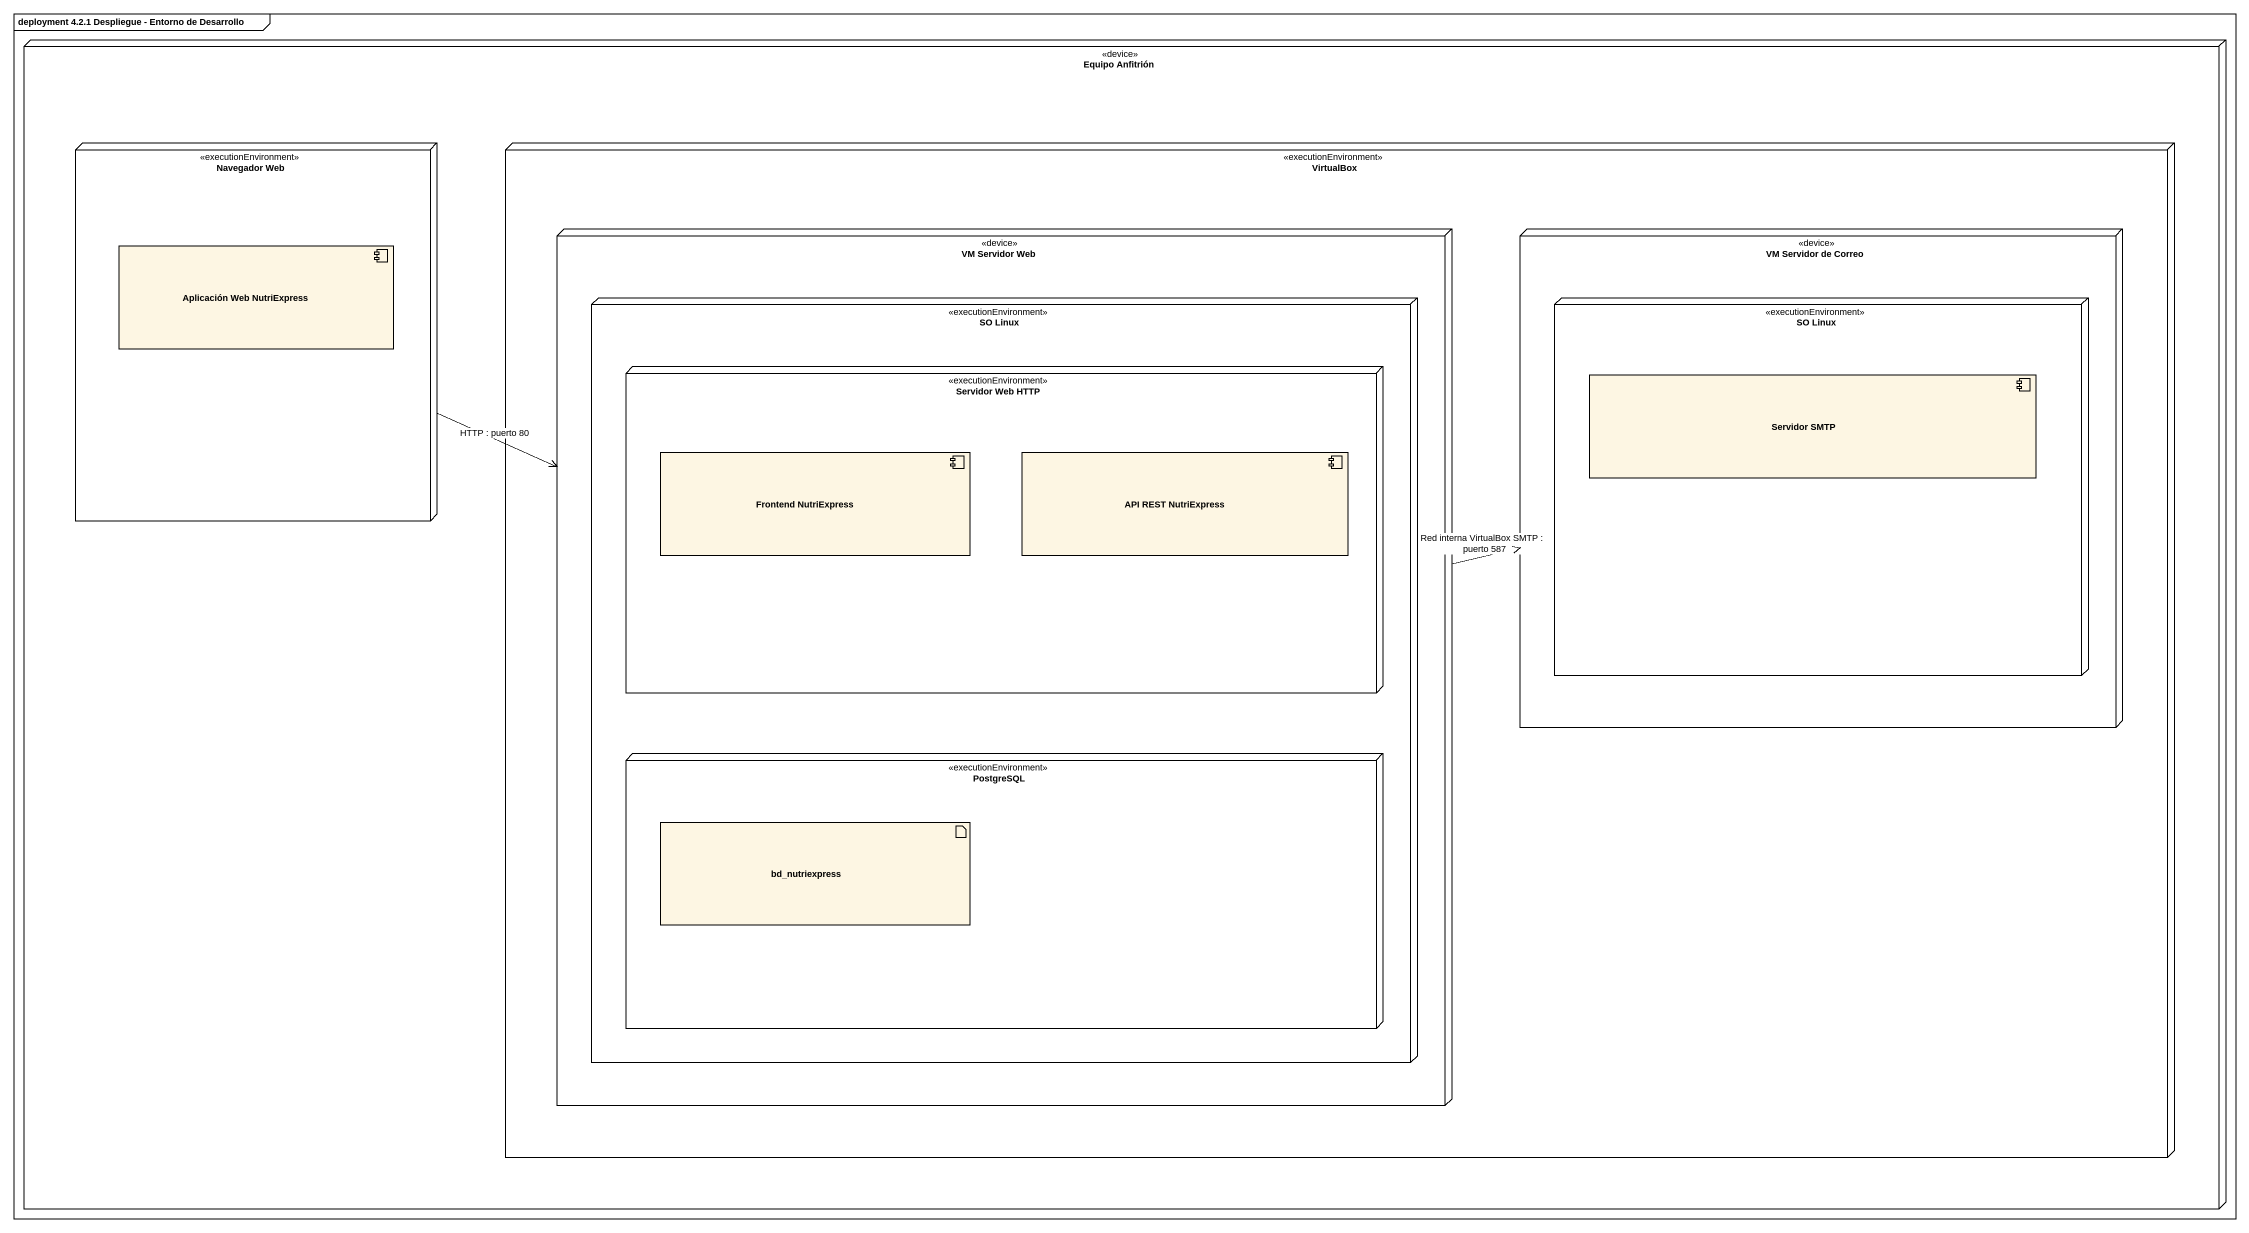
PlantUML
@startuml
mainframe deployment 4.2.1 Despliegue - Entorno de Desarrollo
node "Equipo Anfitrión" as Equipo_Anfitrión <<device>> {
  node "Navegador Web" as Navegador_Web <<executionEnvironment>> {
    component "Aplicación Web NutriExpress" as Aplicación_Web_NutriExpress
  }
  node VirtualBox <<executionEnvironment>> {
    node "VM Servidor Web" as VM_Servidor_Web <<device>> {
      node "SO Linux" as SO_Linux <<executionEnvironment>> {
        node "Servidor Web HTTP" as Servidor_Web_HTTP <<executionEnvironment>> {
          component "Frontend NutriExpress" as Frontend_NutriExpress
          component "API REST NutriExpress" as API_REST_NutriExpress
        }
        node PostgreSQL <<executionEnvironment>> {
          artifact bd_nutriexpress
        }
      }
    }
    node "VM Servidor de Correo" as VM_Servidor_de_Correo <<device>> {
      node "SO Linux" as SO_Linux_2 <<executionEnvironment>> {
        component "Servidor SMTP" as Servidor_SMTP
      }
    }
  }
}
Navegador_Web -right-> VM_Servidor_Web : HTTP : puerto 80
VM_Servidor_Web -right-> VM_Servidor_de_Correo : Red interna VirtualBox SMTP : puerto 587
@enduml
